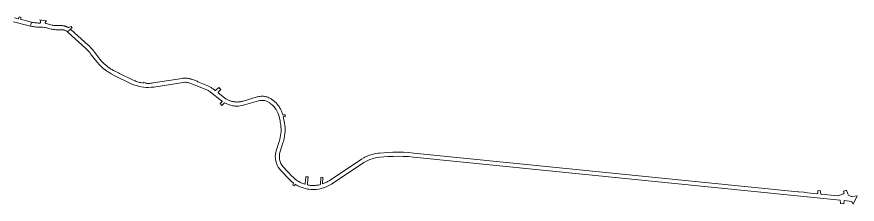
# Model space of a CAD drawing. Header units: inches. Extents: x 704148 to 723432, y 7075344 to 7101810.
# Drawn here: x 719817 to 723125, y 7097429 to 7098166 of the extents above; entities that cross this region are included whole.
import ezdxf

# ---------------------------------------------------------------- set-up
doc = ezdxf.new("R2010")
doc.units = ezdxf.units.IN
doc.header["$MEASUREMENT"] = 0
doc.layers.add('gisdb.gisadmin', color=7, linetype='Continuous', lineweight=9, true_color=0xccf5fc)

msp = doc.modelspace()

# ---------------------------------------------------------------- linework, layer by layer
at = {"layer": 'gisdb.gisadmin'}
msp.add_lwpolyline([(719807.7032, 7098161.9228), (719822.3956, 7098158.1346), (719822.8035, 7098158.4617), (719823.4199, 7098159.3018), (719826.2615, 7098165.735), (719833.1213, 7098163.3844), (719830.7339, 7098157.2637), (719830.6777, 7098157.0985), (719830.5977, 7098156.5826), (719830.6202, 7098156.2347), (719830.6703, 7098156.001), (719869.707, 7098145.9359), (719874.0539, 7098144.8869), (719870.5428, 7098129.2769), (719865.7123, 7098130.4426), (719803.7085, 7098146.4295)], dxfattribs=at)
for points in [[(719870.5428, 7098129.2769), (719874.0539, 7098144.8869), (719878.4314, 7098143.9735), (719882.8351, 7098143.1968), (719887.2608, 7098142.5573), (719891.7042, 7098142.0557), (719896.1612, 7098141.6925), (719900.6272, 7098141.4681), (719905.0981, 7098141.3827), (719907.2145, 7098141.3608), (719908.3576, 7098142.0972), (719909.5133, 7098143.4888), (719910.0272, 7098144.7477), (719910.1978, 7098146.0967), (719910.0135, 7098147.4439), (719909.4783, 7098148.7119), (719907.1474, 7098154.2708), (719928.4056, 7098150.6364), (719933.4819, 7098149.7685), (719929.5053, 7098145.7767), (719929.228, 7098145.4678), (719928.9843, 7098145.1319), (719928.8417, 7098144.8948), (719928.6594, 7098144.5219), (719928.4782, 7098143.9992), (719928.4151, 7098143.7298), (719928.3558, 7098143.319), (719928.3394, 7098142.9043), (719928.3661, 7098142.4901), (719928.468, 7098141.9464), (719928.644, 7098141.422), (719928.8226, 7098141.0473), (719929.1192, 7098140.5804), (719929.3825, 7098140.2595), (719929.7824, 7098139.8774), (719930.3502, 7098139.4832), (719930.848, 7098139.242), (719931.3743, 7098139.0717), (719931.6451, 7098139.0143), (719936.7546, 7098138.0261), (719941.8284, 7098136.8681), (719946.8608, 7098135.5418), (719950.7319, 7098134.5195), (719954.6341, 7098133.6229), (719958.5633, 7098132.853), (719962.5153, 7098132.2106), (719966.486, 7098131.6962), (719970.4713, 7098131.3106), (719973.4163, 7098131.5912), (719993.4148, 7098131.8379), (719996.7695, 7098131.0492), (719998.6831, 7098130.8454), (720000.5885, 7098130.5763), (720002.4837, 7098130.242), (720004.3663, 7098129.8431), (720006.2341, 7098129.3799), (720008.085, 7098128.8531), (720009.9167, 7098128.2632), (720011.7272, 7098127.6109), (720013.5143, 7098126.8971), (720015.2759, 7098126.1225), (720017.01, 7098125.288), (720018.7144, 7098124.3946), (720020.3873, 7098123.4434), (720021.6594, 7098123.7926), (720030.4906, 7098127.5286), (720035.1226, 7098121.2435), (720028.5036, 7098118.1463), (720028.4721, 7098118.1309), (720028.411, 7098118.0969), (720028.3814, 7098118.0783), (720028.3241, 7098118.0381), (720028.2699, 7098117.994), (720028.2439, 7098117.9705), (720028.1945, 7098117.9209), (720028.1712, 7098117.8949), (720016.1565, 7098107.0271), (720014.5515, 7098108.1974), (720013.3775, 7098108.9747), (720010.9512, 7098110.4036), (720009.7021, 7098111.0535), (720007.1393, 7098112.22), (720004.5012, 7098113.2043), (720003.1579, 7098113.6266), (720001.8007, 7098114.0015), (719999.051, 7098114.6078), (719996.2656, 7098115.02), (719993.4581, 7098115.2363), (719990.6425, 7098115.2555), (719989.2358, 7098115.1911), (719984.5216, 7098114.9724), (719979.8027, 7098114.913), (719975.0845, 7098115.0128), (719970.3723, 7098115.2719), (719965.6715, 7098115.6899), (719960.9876, 7098116.2663), (719956.3257, 7098117.0004), (719951.6913, 7098117.8915), (719947.0897, 7098118.9385), (719942.5259, 7098120.1402), (719937.9368, 7098121.3484), (719933.3095, 7098122.4006), (719928.6492, 7098123.2955), (719923.9613, 7098124.0323), (719919.2511, 7098124.6099), (719914.5241, 7098125.0279), (719909.7856, 7098125.2856), (719905.0411, 7098125.3828), (719900.0728, 7098125.4777), (719895.1098, 7098125.7271), (719890.157, 7098126.1307), (719885.2191, 7098126.6881), (719880.301, 7098127.3987), (719875.4073, 7098128.2619)], [(720028.1712, 7098117.8949), (720029.7719, 7098116.4812), (720097.564, 7098054.2783), (720102.2726, 7098049.8261), (720106.8457, 7098045.2348), (720111.2791, 7098040.5084), (720115.5689, 7098035.6513), (720119.7112, 7098030.6679), (720123.7023, 7098025.5625), (720139.5493, 7098004.6526), (720143.4673, 7097999.6641), (720151.8078, 7097990.1073), (720156.2204, 7097985.5505), (720160.7877, 7097981.1486), (720165.5041, 7097976.9069), (720170.364, 7097972.8305), (720175.3617, 7097968.9242), (720180.4913, 7097965.1927), (720185.7465, 7097961.6404), (720191.1212, 7097958.2716), (720196.6089, 7097955.0903), (720199.3937, 7097954.0475), (720217.4153, 7097945.3744), (720220.1894, 7097943.372), (720274.2597, 7097917.3582), (720278.4284, 7097915.4393), (720282.6603, 7097913.6646), (720286.9507, 7097912.036), (720291.2943, 7097910.5554), (720295.6862, 7097909.2248), (720300.1212, 7097908.0455), (720304.5939, 7097907.019), (720309.0993, 7097906.1464), (720313.6319, 7097905.4289), (720314.0036, 7097905.7967), (720314.164, 7097906.0035), (720314.3319, 7097906.269), (720315.5159, 7097908.3788), (720324.596, 7097906.4611), (720322.9592, 7097904.8421), (720322.894, 7097904.6804), (720322.8722, 7097904.596), (720322.8527, 7097904.4554), (720327.179, 7097904.22), (720331.5106, 7097904.1249), (720335.843, 7097904.17), (720340.1717, 7097904.3554), (720344.4921, 7097904.6809), (720348.7997, 7097905.1461), (720353.09, 7097905.7505), (720467.2976, 7097923.7298), (720469.7905, 7097924.0802), (720474.8043, 7097924.533), (720482.3537, 7097924.5894), (720484.8668, 7097924.4419), (720487.3736, 7097924.2115), (720489.8715, 7097923.8985), (720494.8295, 7097923.0257), (720497.2841, 7097922.467), (720499.719, 7097921.8276), (720502.1314, 7097921.108), (720504.549, 7097920.3949), (720507.5361, 7097919.8227), (720526.0622, 7097912.2447), (720528.937, 7097910.4192), (720568.8751, 7097894.0827), (720571.5806, 7097892.9218), (720574.2449, 7097891.669), (720576.8649, 7097890.3261), (720579.4374, 7097888.8944), (720581.9596, 7097887.3758), (720584.4285, 7097885.7718), (720586.8411, 7097884.0846), (720589.1947, 7097882.3159), (720597.1345, 7097876.1343), (720597.5705, 7097876.1455), (720598.4314, 7097876.2814), (720599.2556, 7097876.5646), (720600.0182, 7097876.9867), (720600.5355, 7097877.3869), (720612.1281, 7097887.6314), (720619.5091, 7097880.4734), (720610.0516, 7097871.5841), (720609.5288, 7097870.8867), (720608.9905, 7097869.6976), (720608.8114, 7097868.8447), (720608.7831, 7097867.9736), (720608.9507, 7097866.9363), (720634.7221, 7097846.9321), (720639.4588, 7097843.7377), (720641.906, 7097842.2634), (720644.4021, 7097840.8734), (720649.529, 7097838.3527), (720652.154, 7097837.2248), (720654.8159, 7097836.1871), (720657.5115, 7097835.2407), (720662.9918, 7097833.6263), (720665.7701, 7097832.9601), (720668.5694, 7097832.389), (720671.3866, 7097831.9137), (720674.2183, 7097831.5346), (720679.9123, 7097831.0671), (720682.7679, 7097830.9792), (720685.6249, 7097830.9887), (720688.4799, 7097831.0956), (720691.3296, 7097831.2997), (720696.9998, 7097831.9986), (720699.8137, 7097832.4927), (720702.6092, 7097833.0823), (720705.383, 7097833.7669), (720708.1318, 7097834.5457), (720762.2885, 7097850.891), (720764.4829, 7097851.5123), (720768.9294, 7097852.5263), (720771.1762, 7097852.9179), (720773.4352, 7097853.2318), (720777.9788, 7097853.6254), (720780.2581, 7097853.7046), (720782.5388, 7097853.7052), (720787.0934, 7097853.4708), (720791.6211, 7097852.9235), (720793.8681, 7097852.5331), (720798.3151, 7097851.5215), (720800.5099, 7097850.9015), (720804.8288, 7097849.4365), (720809.0366, 7097847.6775), (720813.1134, 7097845.6331), (720815.0965, 7097844.5068), (720817.7508, 7097842.8852), (720820.3564, 7097841.1864), (720823.326, 7097840.1626), (720838.2705, 7097826.8469), (720840.1388, 7097823.9583), (720842.4323, 7097821.3099), (720844.6371, 7097818.5872), (720846.7507, 7097815.7931), (720848.7708, 7097812.9306), (720850.6952, 7097810.003), (720852.5218, 7097807.0134), (720854.2487, 7097803.965), (720855.8738, 7097800.8612), (720858.812, 7097794.5011), (720860.1219, 7097791.2517), (720861.3237, 7097787.9608), (720862.416, 7097784.632), (720863.3978, 7097781.2689), (720863.638, 7097781.165), (720863.8864, 7097781.0825), (720864.141, 7097781.0219), (720864.3999, 7097780.9838), (720872.5403, 7097780.2469), (720872.4617, 7097773.3436), (720865.506, 7097773.9599), (720865.19, 7097773.9375), (720868.3257, 7097760.5302), (720870.5396, 7097749.3476), (720871.9817, 7097738.0396), (720872.4111, 7097732.3551), (720872.6839, 7097720.9588), (720872.5271, 7097715.2603), (720870.8865, 7097698.244), (720868.8247, 7097687.0324), (720867.5066, 7097681.4862), (720865.9991, 7097675.9885), (720864.304, 7097670.5457), (720853.2452, 7097637.0711), (720851.9978, 7097632.7652), (720850.696, 7097626.1698), (720850.0893, 7097619.4746), (720850.0745, 7097614.9918), (720850.9799, 7097606.0773), (720851.8957, 7097601.689), (720853.1147, 7097597.375), (720854.631, 7097593.1564), (720856.4374, 7097589.0535), (720858.525, 7097585.0864), (720860.8836, 7097581.2742), (720863.502, 7097577.6354), (720864.9046, 7097575.8866), (720867.4012, 7097574.1496), (720881.236, 7097559.7067), (720883.1316, 7097556.8586), (720900.6847, 7097538.6226), (720902.5323, 7097536.7031), (720903.9736, 7097535.2057), (720904.0359, 7097535.2364), (720906.782, 7097532.5577), (720909.6785, 7097530.0065), (720912.6598, 7097527.555), (720918.8633, 7097522.9623), (720922.0782, 7097520.8263), (720925.3638, 7097518.8006), (720928.7161, 7097516.8875), (720932.1314, 7097515.0891), (720935.6058, 7097513.4077), (720939.1351, 7097511.845), (720942.7154, 7097510.4029), (720946.3426, 7097509.083), (720950.0125, 7097507.8869), (720950.5496, 7097508.2952), (720950.8042, 7097508.5642), (720951.1312, 7097509.0567), (720951.2187, 7097509.2287), (720951.3929, 7097509.7218), (720951.4631, 7097510.086), (720954.896, 7097536.6381), (720963.071, 7097536.33), (720960.5853, 7097513.6971), (720960.2707, 7097506.989), (720960.5283, 7097505.4576), (720964.5799, 7097504.4409), (720968.5013, 7097503.8521), (720972.4408, 7097503.4002), (720976.3937, 7097503.0859), (720980.3551, 7097502.9095), (720988.2844, 7097502.971), (720992.2427, 7097503.2089), (720996.1902, 7097503.5846), (721000.1222, 7097504.0976), (721004.034, 7097504.7473), (721007.9208, 7097505.5328), (721011.7778, 7097506.4533), (721011.8903, 7097506.6896), (721012.1223, 7097507.677), (721013.7827, 7097534.9077), (721020.6989, 7097535.3633), (721019.8806, 7097508.861), (721023.3499, 7097510.0967), (721026.7775, 7097511.4441), (721030.1596, 7097512.9016), (721033.4929, 7097514.4678), (721036.7737, 7097516.1411), (721039.9986, 7097517.9196), (721043.1643, 7097519.8016), (721046.2675, 7097521.785), (721173.6177, 7097606.1155), (721182.2172, 7097611.3925), (721186.6485, 7097613.8053), (721195.7473, 7097618.1653), (721205.1253, 7097621.8873), (721209.905, 7097623.5034), (721224.5385, 7097627.3497), (721229.4951, 7097628.2927), (721239.4912, 7097629.6629), (721244.5187, 7097630.0886), (721276.4577, 7097632.2383), (721297.1288, 7097633.2813), (721317.8233, 7097633.6294), (721338.5178, 7097633.2824), (721359.189, 7097632.2405), (721379.8135, 7097630.505), (722891.4403, 7097477.6987), (722894.467, 7097477.9971), (722914.3816, 7097475.984), (722917.656, 7097475.0486), (722965.9611, 7097470.1656), (722966.6583, 7097470.1562), (722967.3465, 7097470.268), (722969.3927, 7097471.5331), (722970.2128, 7097473.058), (722970.3318, 7097474.6472), (722969.4793, 7097481.3879), (722979.025, 7097482.6895), (722980.9179, 7097470.165), (722981.2295, 7097469.3573), (722981.8532, 7097468.7569), (722982.6943, 7097468.474), (723048.9278, 7097461.7787), (723059.8125, 7097465.687), (723069.0829, 7097469.9495), (723073.0255, 7097472.067), (723073.9394, 7097473.1561), (723071.385, 7097481.162), (723082.8041, 7097484.1014), (723087.449, 7097470.3147), (723088.8568, 7097467.7071), (723091.1307, 7097464.9619), (723093.4889, 7097463.0229), (723098.1881, 7097460.768), (723101.7943, 7097460.1194), (723104.6317, 7097460.1297), (723124.6966, 7097461.9987), (723108.506, 7097429.4741), (723104.075, 7097439.2416), (723103.5856, 7097440.1719), (723072.9445, 7097443.2694), (723071.7007, 7097431.3899), (723058.8513, 7097432.3089), (723057.7422, 7097444.8061), (721378.2043, 7097614.5861), (721358.1153, 7097616.2766), (721337.9809, 7097617.2914), (721317.8237, 7097617.6294), (721297.6666, 7097617.2903), (721277.5322, 7097616.2745), (721245.5932, 7097614.1247), (721232.2138, 7097612.5253), (721219.0713, 7097609.5517), (721206.3066, 7097605.2357), (721198.0743, 7097601.6348), (721190.11, 7097597.4747), (721182.4515, 7097592.7752), (721055.1013, 7097508.4447), (721047.4846, 7097503.77), (721039.5643, 7097499.6304), (721031.378, 7097496.0457), (721027.1971, 7097494.4668), (721014.3633, 7097490.6059), (721005.6157, 7097488.7766), (720996.763, 7097487.5536), (720987.847, 7097486.9427), (720974.4472, 7097487.1794), (720965.5584, 7097488.1049), (720961.1432, 7097488.7965), (720952.3972, 7097490.6336), (720943.7984, 7097493.0682), (720935.3875, 7097496.0887), (720931.265, 7097497.8142), (720923.2103, 7097501.6859), (720919.2877, 7097503.8274), (720915.4412, 7097506.1026), (720911.6752, 7097508.5089), (720909.1301, 7097501.3528), (720903.2446, 7097503.605), (720906.1702, 7097512.3705), (720902.6838, 7097515.0458), (720899.29, 7097517.8377), (720892.7956, 7097523.7579), (720889.7024, 7097526.8795), (720856.1978, 7097561.8566), (720850.7393, 7097568.188), (720845.9731, 7097575.0557), (720841.9514, 7097582.3843), (720838.7185, 7097590.0934), (720836.3098, 7097598.0984), (720834.4247, 7097609.0798), (720834.0258, 7097617.4298), (720834.5026, 7097625.7758), (720837.2247, 7097639.4283), (720849.1116, 7097675.5647), (720850.6435, 7097680.4835), (720852.0059, 7097685.452), (720853.1971, 7097690.4642), (720855.0604, 7097700.5965), (720855.7304, 7097705.7046), (720856.5431, 7097715.9747), (720856.6848, 7097721.1246), (720856.0501, 7097736.561), (720855.4862, 7097741.6819), (720853.8332, 7097751.8506), (720852.7461, 7097756.8864), (720848.8029, 7097773.7466), (720845.2614, 7097785.3171), (720842.9155, 7097790.8977), (720841.6032, 7097793.6257), (720837.1265, 7097801.5235), (720833.7096, 7097806.5206), (720827.974, 7097813.5575), (720821.5587, 7097819.9809), (720814.529, 7097825.7253), (720812.0614, 7097827.4789), (720806.9563, 7097830.7323), (720799.1702, 7097834.4705), (720792.5513, 7097836.4642), (720785.7213, 7097837.5298), (720777.0844, 7097837.5274), (720773.6512, 7097837.1105), (720768.5756, 7097836.0446), (720712.7548, 7097819.2281), (720709.5156, 7097818.3098), (720706.2472, 7097817.5013), (720696.3045, 7097815.7429), (720689.5993, 7097815.1331), (720682.8682, 7097814.9769), (720676.1419, 7097815.2748), (720672.7901, 7097815.5937), (720666.1284, 7097816.5697), (720659.5476, 7097817.9927), (720653.0777, 7097819.8562), (720646.7482, 7097822.1516), (720643.6451, 7097823.4581), (720640.5878, 7097824.8686), (720637.5799, 7097826.3814), (720634.6247, 7097827.9948), (720623.7052, 7097817.7769), (720617.4111, 7097824.9365), (720625.756, 7097833.6716), (720622.6091, 7097836.0236), (720579.3656, 7097869.691), (720577.4488, 7097871.1314), (720569.3243, 7097876.2144), (720565.0209, 7097878.3283), (720501.939, 7097904.1757), (720498.0974, 7097905.5966), (720494.168, 7097906.7529), (720490.1691, 7097907.6394), (720486.1191, 7097908.2518), (720482.0369, 7097908.5875), (720477.9413, 7097908.6448), (720471.8143, 7097908.2085), (720355.5782, 7097889.9451), (720345.5909, 7097888.715), (720335.5435, 7097888.1582), (720325.4814, 7097888.2771), (720315.4499, 7097889.0714), (720305.4945, 7097890.5373), (720295.6599, 7097892.6683), (720281.2315, 7097897.09), (720276.5301, 7097898.8841), (720267.3213, 7097902.9409), (720199.39, 7097935.6335), (720187.4135, 7097941.9049), (720175.8885, 7097948.9718), (720170.3119, 7097952.7936), (720159.5625, 7097960.9921), (720154.4019, 7097965.3594), (720144.5386, 7097974.605), (720139.8472, 7097979.4728), (720135.3231, 7097984.4965), (720126.7976, 7097994.9885), (720111.2302, 7098015.4109), (720107.2549, 7098020.6259), (720103.4192, 7098025.2406), (720095.3415, 7098034.1148), (720091.1069, 7098038.3663), (720086.7467, 7098042.4891), (720018.9546, 7098104.692), (720016.1565, 7098107.0271)]]:
    msp.add_lwpolyline(points, close=True, dxfattribs=at)

doc.saveas('drawing.dxf')
